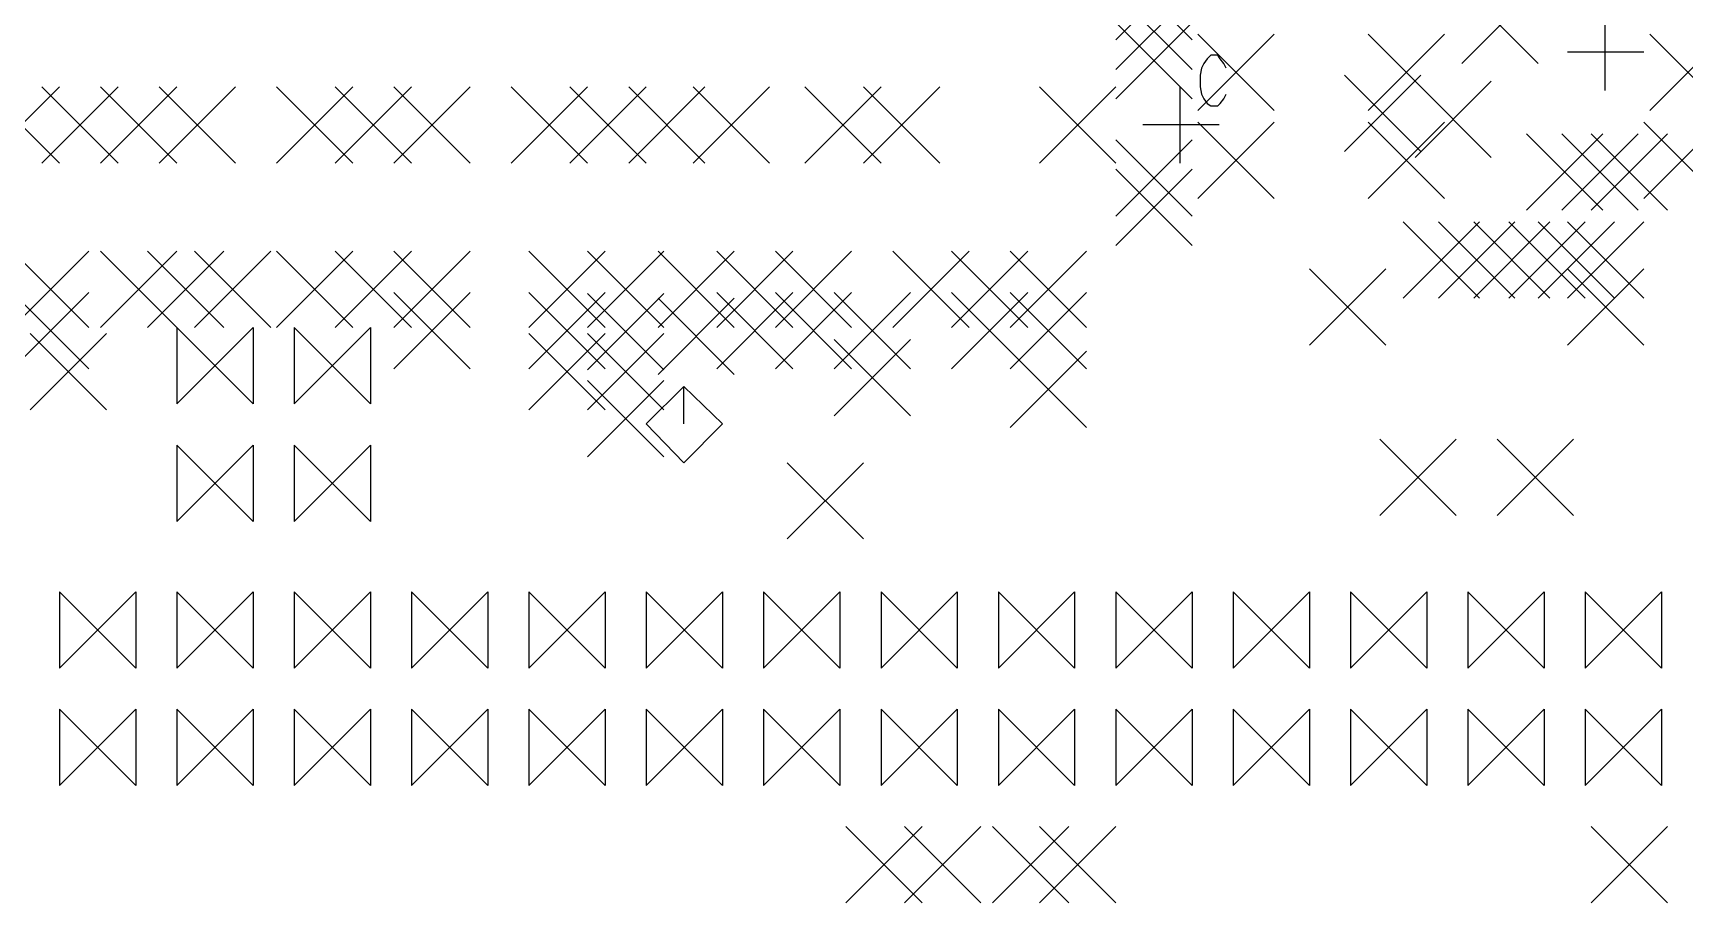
# Model space of a CAD drawing. Extents: x 11.9 to 28.1, y 10.8 to 21.2.
# Drawn here: x 20.693 to 22.1, y 15.158 to 15.899 of the extents above; entities that cross this region are included whole.
import ezdxf

# ---------------------------------------------------------------- set-up
doc = ezdxf.new("R2010")
doc.units = 0
doc.header["$MEASUREMENT"] = 0
doc.layers.add('LAYNR1', color=2, linetype='Continuous')

msp = doc.modelspace()

# ---------------------------------------------------------------- linework, layer by layer
at = {"layer": 'LAYNR1', "color": 7}
for points in [[(21.615, 15.893), (21.68, 15.958)], [(21.615, 15.958), (21.68, 15.893)], [(21.615, 15.868), (21.68, 15.933)], [(21.615, 15.933), (21.68, 15.868)], [(21.91, 15.873), (21.975, 15.938)], [(21.91, 15.938), (21.975, 15.873)], [(21.615, 15.843), (21.68, 15.908)], [(21.615, 15.908), (21.68, 15.843)], [(22.032, 15.85), (22.032, 15.915)], [(21.685, 15.833), (21.75, 15.898)], [(21.685, 15.898), (21.75, 15.833)], [(21.83, 15.833), (21.895, 15.898)], [(21.83, 15.898), (21.895, 15.833)], [(22.07, 15.833), (22.135, 15.898)], [(22.07, 15.898), (22.135, 15.833)], [(21.709, 15.869), (21.707, 15.873), (21.704, 15.877), (21.702, 15.88), (21.696, 15.88), (21.693, 15.877), (21.69, 15.873), (21.688, 15.869)], [(22, 15.883), (22.065, 15.883)], [(21.688, 15.869), (21.687, 15.863), (21.687, 15.853)], [(21.81, 15.798), (21.875, 15.863)], [(21.81, 15.863), (21.875, 15.798)], [(20.65, 15.788), (20.715, 15.853)], [(20.65, 15.853), (20.715, 15.788)], [(20.7, 15.788), (20.765, 15.853)], [(20.7, 15.853), (20.765, 15.788)], [(20.75, 15.788), (20.815, 15.853)], [(20.75, 15.853), (20.815, 15.788)], [(20.8, 15.788), (20.865, 15.853)], [(20.8, 15.853), (20.865, 15.788)], [(20.9, 15.788), (20.965, 15.853)], [(20.9, 15.853), (20.965, 15.788)], [(20.95, 15.788), (21.015, 15.853)], [(20.95, 15.853), (21.015, 15.788)], [(21, 15.788), (21.065, 15.853)], [(21, 15.853), (21.065, 15.788)], [(21.1, 15.788), (21.165, 15.853)], [(21.1, 15.853), (21.165, 15.788)], [(21.15, 15.788), (21.215, 15.853)], [(21.15, 15.853), (21.215, 15.788)], [(21.2, 15.788), (21.265, 15.853)], [(21.2, 15.853), (21.265, 15.788)], [(21.255, 15.788), (21.32, 15.853)], [(21.255, 15.853), (21.32, 15.788)], [(21.35, 15.788), (21.415, 15.853)], [(21.35, 15.853), (21.415, 15.788)], [(21.4, 15.788), (21.465, 15.853)], [(21.4, 15.853), (21.465, 15.788)], [(21.55, 15.788), (21.615, 15.853)], [(21.55, 15.853), (21.615, 15.788)], [(21.67, 15.788), (21.67, 15.853)], [(21.687, 15.853), (21.688, 15.847), (21.69, 15.843), (21.693, 15.839), (21.696, 15.837)], [(21.87, 15.793), (21.935, 15.858)], [(21.87, 15.858), (21.935, 15.793)], [(21.696, 15.837), (21.702, 15.837)], [(21.702, 15.837), (21.704, 15.839), (21.707, 15.843), (21.709, 15.847)], [(21.638, 15.821), (21.703, 15.821)], [(21.685, 15.758), (21.75, 15.823)], [(21.685, 15.823), (21.75, 15.758)], [(21.83, 15.758), (21.895, 15.823)], [(21.83, 15.823), (21.895, 15.758)], [(22.065, 15.758), (22.13, 15.823)], [(22.065, 15.823), (22.13, 15.758)], [(21.615, 15.743), (21.68, 15.808)], [(21.615, 15.808), (21.68, 15.743)], [(21.965, 15.748), (22.03, 15.813)], [(21.965, 15.813), (22.03, 15.748)], [(21.995, 15.748), (22.06, 15.813)], [(21.995, 15.813), (22.06, 15.748)], [(22.02, 15.748), (22.085, 15.813)], [(22.02, 15.813), (22.085, 15.748)], [(21.615, 15.718), (21.68, 15.783)], [(21.615, 15.783), (21.68, 15.718)], [(21.86, 15.673), (21.925, 15.738)], [(21.86, 15.738), (21.925, 15.673)], [(21.89, 15.673), (21.955, 15.738)], [(21.89, 15.738), (21.955, 15.673)], [(21.92, 15.673), (21.985, 15.738)], [(21.92, 15.738), (21.985, 15.673)], [(21.95, 15.673), (22.015, 15.738)], [(21.95, 15.738), (22.015, 15.673)], [(21.975, 15.673), (22.04, 15.738)], [(21.975, 15.738), (22.04, 15.673)], [(22, 15.673), (22.065, 15.738)], [(22, 15.738), (22.065, 15.673)], [(20.675, 15.648), (20.74, 15.713)], [(20.675, 15.713), (20.74, 15.648)], [(20.75, 15.648), (20.815, 15.713)], [(20.75, 15.713), (20.815, 15.648)], [(20.79, 15.648), (20.855, 15.713)], [(20.79, 15.713), (20.855, 15.648)], [(20.83, 15.648), (20.895, 15.713)], [(20.83, 15.713), (20.895, 15.648)], [(20.9, 15.648), (20.965, 15.713)], [(20.9, 15.713), (20.965, 15.648)], [(20.95, 15.648), (21.015, 15.713)], [(20.95, 15.713), (21.015, 15.648)], [(21, 15.648), (21.065, 15.713)], [(21, 15.713), (21.065, 15.648)], [(21.115, 15.648), (21.18, 15.713)], [(21.115, 15.713), (21.18, 15.648)], [(21.165, 15.648), (21.23, 15.713)], [(21.165, 15.713), (21.23, 15.648)], [(21.225, 15.648), (21.29, 15.713)], [(21.225, 15.713), (21.29, 15.648)], [(21.275, 15.648), (21.34, 15.713)], [(21.275, 15.713), (21.34, 15.648)], [(21.325, 15.648), (21.39, 15.713)], [(21.325, 15.713), (21.39, 15.648)], [(21.425, 15.648), (21.49, 15.713)], [(21.425, 15.713), (21.49, 15.648)], [(21.475, 15.648), (21.54, 15.713)], [(21.475, 15.713), (21.54, 15.648)], [(21.525, 15.648), (21.59, 15.713)], [(21.525, 15.713), (21.59, 15.648)], [(21.78, 15.633), (21.845, 15.698)], [(21.78, 15.698), (21.845, 15.633)], [(22, 15.633), (22.065, 15.698)], [(22, 15.698), (22.065, 15.633)], [(20.675, 15.613), (20.74, 15.678)], [(20.675, 15.678), (20.74, 15.613)], [(21, 15.613), (21.065, 15.678)], [(21, 15.678), (21.065, 15.613)], [(21.115, 15.613), (21.18, 15.678)], [(21.115, 15.678), (21.18, 15.613)], [(21.165, 15.612), (21.23, 15.677)], [(21.165, 15.677), (21.23, 15.612)], [(21.225, 15.608), (21.29, 15.673)], [(21.225, 15.673), (21.29, 15.608)], [(21.275, 15.613), (21.34, 15.678)], [(21.275, 15.678), (21.34, 15.613)], [(21.325, 15.613), (21.39, 15.678)], [(21.325, 15.678), (21.39, 15.613)], [(21.375, 15.613), (21.44, 15.678)], [(21.375, 15.678), (21.44, 15.613)], [(21.475, 15.613), (21.54, 15.678)], [(21.475, 15.678), (21.54, 15.613)], [(21.525, 15.613), (21.59, 15.678)], [(21.525, 15.678), (21.59, 15.613)], [(20.69, 15.578), (20.755, 15.643)], [(20.69, 15.643), (20.755, 15.578)], [(20.815, 15.583), (20.88, 15.648)], [(20.88, 15.583), (20.815, 15.648)], [(20.815, 15.648), (20.815, 15.583)], [(20.88, 15.648), (20.88, 15.583)], [(20.915, 15.583), (20.98, 15.648)], [(20.98, 15.583), (20.915, 15.648)], [(20.915, 15.648), (20.915, 15.583)], [(20.98, 15.648), (20.98, 15.583)], [(21.115, 15.578), (21.18, 15.643)], [(21.115, 15.643), (21.18, 15.578)], [(21.165, 15.578), (21.23, 15.643)], [(21.165, 15.643), (21.23, 15.578)], [(21.375, 15.573), (21.44, 15.638)], [(21.375, 15.638), (21.44, 15.573)], [(21.525, 15.563), (21.59, 15.628)], [(21.525, 15.628), (21.59, 15.563)], [(21.165, 15.538), (21.23, 15.603)], [(21.165, 15.603), (21.23, 15.538)], [(21.247, 15.598), (21.215, 15.566)], [(21.28, 15.566), (21.247, 15.598)], [(21.247, 15.566), (21.247, 15.598)], [(21.215, 15.566), (21.247, 15.533)], [(21.247, 15.533), (21.28, 15.566)], [(21.84, 15.488), (21.905, 15.553)], [(21.84, 15.553), (21.905, 15.488)], [(21.94, 15.488), (22.005, 15.553)], [(21.94, 15.553), (22.005, 15.488)], [(20.815, 15.483), (20.88, 15.548)], [(20.88, 15.483), (20.815, 15.548)], [(20.815, 15.548), (20.815, 15.483)], [(20.88, 15.548), (20.88, 15.483)], [(20.915, 15.483), (20.98, 15.548)], [(20.98, 15.483), (20.915, 15.548)], [(20.915, 15.548), (20.915, 15.483)], [(20.98, 15.548), (20.98, 15.483)], [(21.335, 15.468), (21.4, 15.533)], [(21.335, 15.533), (21.4, 15.468)], [(20.715, 15.358), (20.78, 15.423)], [(20.78, 15.358), (20.715, 15.423)], [(20.715, 15.423), (20.715, 15.358)], [(20.78, 15.423), (20.78, 15.358)], [(20.815, 15.358), (20.88, 15.423)], [(20.88, 15.358), (20.815, 15.423)], [(20.815, 15.423), (20.815, 15.358)], [(20.88, 15.423), (20.88, 15.358)], [(20.915, 15.358), (20.98, 15.423)], [(20.98, 15.358), (20.915, 15.423)], [(20.915, 15.423), (20.915, 15.358)], [(20.98, 15.423), (20.98, 15.358)], [(21.015, 15.358), (21.08, 15.423)], [(21.08, 15.358), (21.015, 15.423)], [(21.015, 15.423), (21.015, 15.358)], [(21.08, 15.423), (21.08, 15.358)], [(21.115, 15.358), (21.18, 15.423)], [(21.18, 15.358), (21.115, 15.423)], [(21.115, 15.423), (21.115, 15.358)], [(21.18, 15.423), (21.18, 15.358)], [(21.215, 15.358), (21.28, 15.423)], [(21.28, 15.358), (21.215, 15.423)], [(21.215, 15.423), (21.215, 15.358)], [(21.28, 15.423), (21.28, 15.358)], [(21.315, 15.358), (21.38, 15.423)], [(21.38, 15.358), (21.315, 15.423)], [(21.315, 15.423), (21.315, 15.358)], [(21.38, 15.423), (21.38, 15.358)], [(21.415, 15.358), (21.48, 15.423)], [(21.48, 15.358), (21.415, 15.423)], [(21.415, 15.423), (21.415, 15.358)], [(21.48, 15.423), (21.48, 15.358)], [(21.515, 15.358), (21.58, 15.423)], [(21.58, 15.358), (21.515, 15.423)], [(21.515, 15.423), (21.515, 15.358)], [(21.58, 15.423), (21.58, 15.358)], [(21.615, 15.358), (21.68, 15.423)], [(21.68, 15.358), (21.615, 15.423)], [(21.615, 15.423), (21.615, 15.358)], [(21.68, 15.423), (21.68, 15.358)], [(21.715, 15.358), (21.78, 15.423)], [(21.78, 15.358), (21.715, 15.423)], [(21.715, 15.423), (21.715, 15.358)], [(21.78, 15.423), (21.78, 15.358)], [(21.815, 15.358), (21.88, 15.423)], [(21.88, 15.358), (21.815, 15.423)], [(21.815, 15.423), (21.815, 15.358)], [(21.88, 15.423), (21.88, 15.358)], [(21.915, 15.358), (21.98, 15.423)], [(21.98, 15.358), (21.915, 15.423)], [(21.915, 15.423), (21.915, 15.358)], [(21.98, 15.423), (21.98, 15.358)], [(22.015, 15.358), (22.08, 15.423)], [(22.08, 15.358), (22.015, 15.423)], [(22.015, 15.423), (22.015, 15.358)], [(22.08, 15.423), (22.08, 15.358)], [(20.715, 15.258), (20.78, 15.323)], [(20.78, 15.258), (20.715, 15.323)], [(20.715, 15.323), (20.715, 15.258)], [(20.78, 15.323), (20.78, 15.258)], [(20.815, 15.258), (20.88, 15.323)], [(20.88, 15.258), (20.815, 15.323)], [(20.815, 15.323), (20.815, 15.258)], [(20.88, 15.323), (20.88, 15.258)], [(20.915, 15.258), (20.98, 15.323)], [(20.98, 15.258), (20.915, 15.323)], [(20.915, 15.323), (20.915, 15.258)], [(20.98, 15.323), (20.98, 15.258)], [(21.015, 15.258), (21.08, 15.323)], [(21.08, 15.258), (21.015, 15.323)], [(21.015, 15.323), (21.015, 15.258)], [(21.08, 15.323), (21.08, 15.258)], [(21.115, 15.258), (21.18, 15.323)], [(21.18, 15.258), (21.115, 15.323)], [(21.115, 15.323), (21.115, 15.258)], [(21.18, 15.323), (21.18, 15.258)], [(21.215, 15.258), (21.28, 15.323)], [(21.28, 15.258), (21.215, 15.323)], [(21.215, 15.323), (21.215, 15.258)], [(21.28, 15.323), (21.28, 15.258)], [(21.315, 15.258), (21.38, 15.323)], [(21.38, 15.258), (21.315, 15.323)], [(21.315, 15.323), (21.315, 15.258)], [(21.38, 15.323), (21.38, 15.258)], [(21.415, 15.258), (21.48, 15.323)], [(21.48, 15.258), (21.415, 15.323)], [(21.415, 15.323), (21.415, 15.258)], [(21.48, 15.323), (21.48, 15.258)], [(21.515, 15.258), (21.58, 15.323)], [(21.58, 15.258), (21.515, 15.323)], [(21.515, 15.323), (21.515, 15.258)], [(21.58, 15.323), (21.58, 15.258)], [(21.615, 15.258), (21.68, 15.323)], [(21.68, 15.258), (21.615, 15.323)], [(21.615, 15.323), (21.615, 15.258)], [(21.68, 15.323), (21.68, 15.258)], [(21.715, 15.258), (21.78, 15.323)], [(21.78, 15.258), (21.715, 15.323)], [(21.715, 15.323), (21.715, 15.258)], [(21.78, 15.323), (21.78, 15.258)], [(21.815, 15.258), (21.88, 15.323)], [(21.88, 15.258), (21.815, 15.323)], [(21.815, 15.323), (21.815, 15.258)], [(21.88, 15.323), (21.88, 15.258)], [(21.915, 15.258), (21.98, 15.323)], [(21.98, 15.258), (21.915, 15.323)], [(21.915, 15.323), (21.915, 15.258)], [(21.98, 15.323), (21.98, 15.258)], [(22.015, 15.258), (22.08, 15.323)], [(22.08, 15.258), (22.015, 15.323)], [(22.015, 15.323), (22.015, 15.258)], [(22.08, 15.323), (22.08, 15.258)], [(21.385, 15.158), (21.45, 15.223)], [(21.385, 15.223), (21.45, 15.158)], [(21.435, 15.158), (21.5, 15.223)], [(21.435, 15.223), (21.5, 15.158)], [(21.51, 15.158), (21.575, 15.223)], [(21.51, 15.223), (21.575, 15.158)], [(21.55, 15.158), (21.615, 15.223)], [(21.55, 15.223), (21.615, 15.158)], [(22.02, 15.158), (22.085, 15.223)], [(22.02, 15.223), (22.085, 15.158)]]:
    msp.add_lwpolyline(points, dxfattribs=at)

doc.saveas('drawing.dxf')
